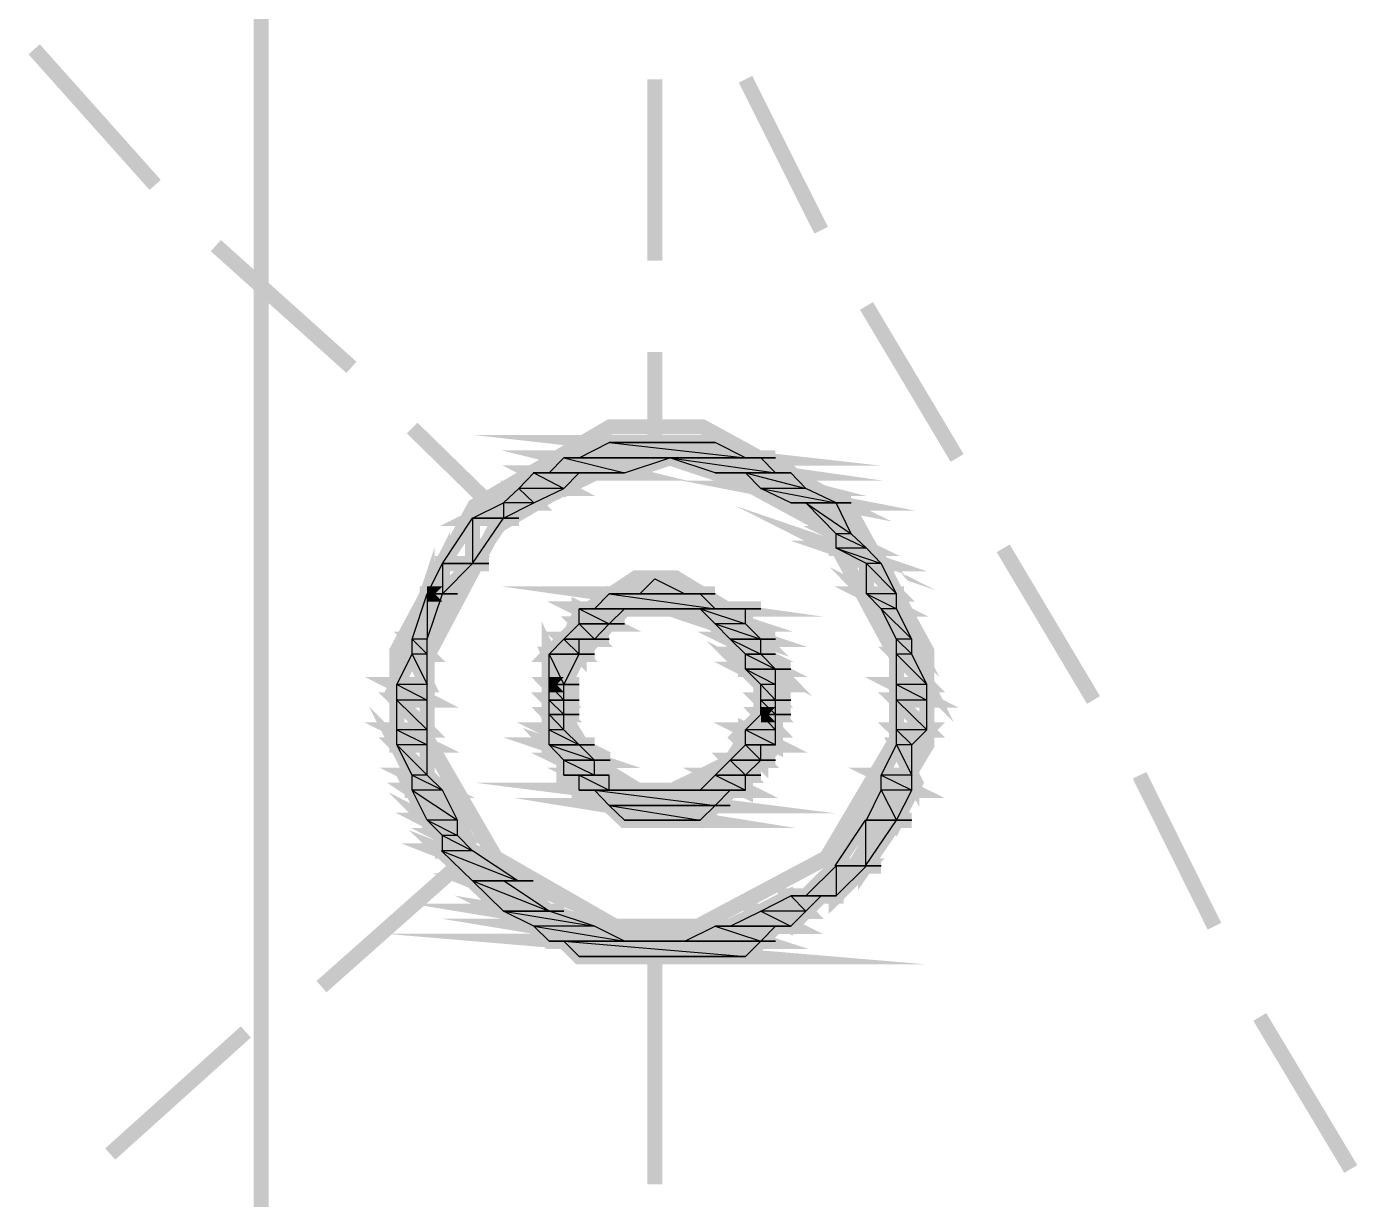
# Model space of a CAD drawing. Extents: x 219 to 1226, y 175 to 465.
# Drawn here: x 951.878 to 955.61, y 300.906 to 304.192 of the extents above; entities that cross this region are included whole.
import ezdxf

# ---------------------------------------------------------------- set-up
doc = ezdxf.new("R2010")
doc.units = 0
doc.header["$MEASUREMENT"] = 0
doc.layers.add('C00-00-00-BLACK', color=7, linetype='Continuous')
doc.layers.add('CFF-00-00', color=1, linetype='Continuous')

msp = doc.modelspace()

# ---------------------------------------------------------------- linework, layer by layer
at = {"layer": 'C00-00-00-BLACK', "const_width": 0.0423}
for points in [[(952.5354, 292.7682), (952.5354, 310.9102)], [(953.6384, 303.5362), (953.6384, 304.0442)], [(953.6384, 303.0262), (953.6384, 303.2802)], [(953.6384, 300.9482), (953.6384, 301.5862)]]:
    msp.add_lwpolyline(points, dxfattribs=at)
for points in [[(954.4004, 302.3052), (954.4004, 302.4422), (954.1774, 302.8482), (953.7724, 303.0702), (953.6384, 303.0702), (953.5124, 303.0702), (953.1334, 302.8482), (952.9154, 302.4422), (952.9154, 302.3052), (952.9154, 302.1802), (953.1334, 301.8042), (953.5124, 301.5862), (953.6384, 301.5862), (953.7724, 301.5862), (954.1774, 301.8042), (954.4004, 302.1802), (954.4004, 302.3052)], [(953.8074, 303.0262), (953.5104, 303.0262), (953.8924, 302.9832), (953.8074, 303.0262)], [(953.5104, 303.0262), (953.8924, 302.9832), (953.4264, 302.9832), (953.5104, 303.0262)], [(953.6804, 302.9832), (953.9764, 302.9412), (953.8074, 302.9412), (953.6804, 302.9832)], [(953.5534, 303.0262), (953.8074, 303.0262), (953.5104, 303.0262), (953.5534, 303.0262)], [(953.6384, 303.0262), (953.7654, 303.0262), (953.5534, 303.0262), (953.6384, 303.0262)], [(953.7654, 303.0262), (953.5534, 303.0262), (953.8074, 303.0262), (953.7654, 303.0262)], [(954.3154, 302.3052), (954.3154, 302.4272), (954.1194, 302.7902), (953.7584, 302.9862), (953.6384, 302.9862), (953.5274, 302.9862), (953.1924, 302.7902), (953.0004, 302.4272), (953.0004, 302.3052), (953.0004, 302.1952), (953.1924, 301.8632), (953.5274, 301.6712), (953.6384, 301.6712), (953.7584, 301.6712), (954.1194, 301.8632), (954.3154, 302.1952), (954.3154, 302.3052)], [(953.6804, 302.9832), (953.3834, 302.9832), (953.5534, 302.9412), (953.6804, 302.9832)], [(953.3834, 302.9832), (953.5534, 302.9412), (953.3424, 302.9412), (953.3834, 302.9832)], [(953.4264, 302.9832), (953.9354, 302.9832), (953.3834, 302.9832), (953.4264, 302.9832)], [(953.9354, 302.9832), (953.3834, 302.9832), (953.9354, 302.9832)], [(953.3834, 302.9832), (953.9354, 302.9832), (953.9764, 302.9832), (953.3834, 302.9832)], [(953.9354, 302.9832), (953.6804, 302.9832), (953.9764, 302.9412), (953.9354, 302.9832)], [(953.8924, 302.9832), (953.4264, 302.9832), (953.9354, 302.9832), (953.8924, 302.9832)], [(954.0614, 302.8572), (954.1884, 302.7712), (954.1464, 302.7712), (954.0614, 302.8572)], [(953.2994, 302.9412), (953.3834, 302.8982), (953.2574, 302.8982), (953.2994, 302.9412)], [(953.4264, 302.9412), (953.2994, 302.9412), (953.3834, 302.8982), (953.4264, 302.9412)], [(953.3814, 302.9412), (953.4244, 302.9412), (953.2974, 302.9412), (953.3814, 302.9412)], [(953.5534, 302.9412), (953.3814, 302.9412), (953.4244, 302.9412), (953.5534, 302.9412)], [(954.0194, 302.9412), (953.8924, 302.9412), (954.0614, 302.8982), (954.0194, 302.9412)], [(953.9354, 302.8982), (954.1464, 302.8572), (954.0194, 302.8572), (953.9354, 302.8982)], [(953.9764, 302.9412), (953.8074, 302.9412), (954.0194, 302.9412), (953.9764, 302.9412)], [(953.8074, 302.9412), (954.0194, 302.9412), (953.8924, 302.9412), (953.8074, 302.9412)], [(953.8924, 302.9412), (954.0614, 302.8982), (953.9354, 302.8982), (953.8924, 302.9412)], [(953.2574, 302.8982), (953.2994, 302.8572), (953.2144, 302.8572), (953.2574, 302.8982)], [(953.3834, 302.8982), (953.2574, 302.8982), (953.2994, 302.8572), (953.3834, 302.8982)], [(954.0614, 302.8982), (953.9354, 302.8982), (954.1464, 302.8572), (954.0614, 302.8982)], [(953.1274, 302.8142), (953.1274, 302.6872), (953.0434, 302.6872), (953.1274, 302.8142)], [(953.2144, 302.8572), (953.2144, 302.8142), (953.1274, 302.8142), (953.2144, 302.8572)], [(953.2994, 302.8572), (953.2144, 302.8572), (953.2144, 302.8142), (953.2994, 302.8572)], [(954.1464, 302.8572), (954.0614, 302.8572), (954.1884, 302.7712), (954.1464, 302.8572)], [(954.1464, 302.8572), (954.0194, 302.8572), (954.0614, 302.8572), (954.1464, 302.8572)], [(954.0194, 302.8572), (954.1464, 302.8572), (954.1884, 302.8572), (954.0194, 302.8572)], [(953.2144, 302.8142), (953.1274, 302.8142), (953.2144, 302.8142)], [(953.1274, 302.8142), (953.2144, 302.8142), (953.2574, 302.8142), (953.1274, 302.8142)], [(953.2144, 302.8142), (953.1274, 302.8142), (953.1274, 302.6872), (953.2144, 302.8142)], [(954.1464, 302.7302), (954.2724, 302.6872), (954.2314, 302.6872), (954.1464, 302.7302)], [(954.1884, 302.7712), (954.1464, 302.7712), (954.2314, 302.7302), (954.1884, 302.7712)], [(954.1464, 302.7712), (954.2314, 302.7302), (954.1464, 302.7302), (954.1464, 302.7712)], [(953.0434, 302.6872), (953.0434, 302.6022), (953.0004, 302.6022), (953.0434, 302.6872)], [(953.0004, 302.6022), (953.0004, 302.4752), (952.9584, 302.4752), (953.0004, 302.6022)], [(954.2314, 302.7302), (954.1464, 302.7302), (954.2724, 302.6872), (954.2314, 302.7302)], [(954.2314, 302.6872), (954.3154, 302.6022), (954.2314, 302.6022), (954.2314, 302.6872)], [(953.1274, 302.6872), (953.0434, 302.6872), (953.1274, 302.6872)], [(953.0434, 302.6872), (953.1274, 302.6872), (953.1734, 302.6872), (953.0434, 302.6872)], [(953.1274, 302.6872), (953.0434, 302.6872), (953.0434, 302.6022), (953.1274, 302.6872)], [(954.2724, 302.6872), (954.2314, 302.6872), (954.3154, 302.6022), (954.2724, 302.6872)], [(953.9764, 302.3052), (953.9764, 302.3652), (953.8704, 302.5412), (953.6964, 302.6472), (953.6384, 302.6472), (953.5854, 302.6472), (953.4264, 302.5412), (953.3424, 302.3652), (953.3424, 302.3052), (953.3424, 302.2532), (953.4264, 302.0942), (953.5854, 302.0092), (953.6384, 302.0092), (953.6964, 302.0092), (953.8704, 302.0942), (953.9764, 302.2532), (953.9764, 302.3052)], [(953.6384, 302.6442), (953.7224, 302.6022), (953.5964, 302.6022), (953.6384, 302.6442)], [(954.2314, 302.6022), (954.3154, 302.5602), (954.2724, 302.5602), (954.2314, 302.6022)], [(954.2724, 302.5602), (954.3584, 302.4752), (954.3154, 302.4752), (954.2724, 302.5602)], [(953.0434, 302.6022), (953.0004, 302.6022), (953.0434, 302.6022)], [(953.0004, 302.6022), (953.0434, 302.6022), (953.0854, 302.6022), (953.0004, 302.6022)], [(953.0434, 302.6022), (953.0004, 302.6022), (953.0004, 302.4752), (953.0434, 302.6022)], [(953.7654, 302.6022), (953.5104, 302.6022), (953.8074, 302.5602), (953.7654, 302.6022)], [(953.9354, 302.3052), (953.9354, 302.3592), (953.8494, 302.5182), (953.6884, 302.6022), (953.6364, 302.6022), (953.5914, 302.6022), (953.4614, 302.5182), (953.3814, 302.3592), (953.3814, 302.3052), (953.3814, 302.2632), (953.4614, 302.1322), (953.5914, 302.0522), (953.6364, 302.0522), (953.6884, 302.0522), (953.8494, 302.1322), (953.9354, 302.2632), (953.9354, 302.3052)], [(953.5104, 302.6022), (953.8074, 302.5602), (953.4694, 302.5602), (953.5104, 302.6022)], [(953.7654, 302.6022), (953.5534, 302.6022), (953.5104, 302.6022), (953.7654, 302.6022)], [(953.5964, 302.6022), (953.7654, 302.6022), (953.5534, 302.6022), (953.5964, 302.6022)], [(953.5534, 302.6022), (953.7654, 302.6022), (953.8074, 302.6022), (953.5534, 302.6022)], [(953.5964, 302.6022), (953.7224, 302.6022), (953.7654, 302.6022), (953.5964, 302.6022)], [(953.7224, 302.6022), (953.7654, 302.6022), (953.5964, 302.6022), (953.7224, 302.6022)], [(953.7224, 302.6022), (953.5964, 302.6022), (953.7654, 302.6022), (953.7224, 302.6022)], [(954.3154, 302.6022), (954.2314, 302.6022), (954.3154, 302.5602), (954.3154, 302.6022)], [(953.5534, 302.5602), (953.4264, 302.5602), (953.5104, 302.5182), (953.5534, 302.5602)], [(953.4264, 302.5602), (953.5104, 302.5182), (953.4264, 302.5182), (953.4264, 302.5602)], [(953.4694, 302.5602), (953.5534, 302.5602), (953.4264, 302.5602), (953.4694, 302.5602)], [(953.8494, 302.5602), (953.4694, 302.5602), (953.8494, 302.5602)], [(953.4694, 302.5602), (953.8494, 302.5602), (953.8924, 302.5602), (953.4694, 302.5602)], [(953.8494, 302.5602), (953.8924, 302.5602), (953.4694, 302.5602), (953.8494, 302.5602)], [(953.8494, 302.5602), (953.4694, 302.5602), (953.8074, 302.5602), (953.8494, 302.5602)], [(953.5964, 302.5602), (953.6384, 302.5602), (953.4694, 302.5602), (953.5964, 302.5602)], [(953.5964, 302.5602), (953.4694, 302.5602), (953.6804, 302.5602), (953.5964, 302.5602)], [(953.5964, 302.5602), (953.4694, 302.5602), (953.5534, 302.5602), (953.5964, 302.5602)], [(953.8924, 302.5602), (953.7654, 302.5602), (953.8924, 302.5182), (953.8924, 302.5602)], [(953.8494, 302.5602), (953.6804, 302.5602), (953.8494, 302.5602)], [(953.6804, 302.5602), (953.8494, 302.5602), (953.7224, 302.5602), (953.6804, 302.5602)], [(953.7654, 302.5602), (953.8924, 302.5182), (953.8074, 302.5182), (953.7654, 302.5602)], [(953.8494, 302.5602), (953.7224, 302.5602), (953.8494, 302.5602)], [(953.7224, 302.5602), (953.8494, 302.5602), (953.7654, 302.5602), (953.7224, 302.5602)], [(953.8924, 302.5602), (953.9354, 302.5602), (953.7654, 302.5602), (953.8924, 302.5602)], [(953.8924, 302.5602), (953.7654, 302.5602), (953.8494, 302.5602), (953.8924, 302.5602)], [(954.3154, 302.5602), (954.2724, 302.5602), (954.3584, 302.4752), (954.3154, 302.5602)], [(953.4264, 302.5182), (953.4694, 302.4752), (953.3834, 302.4752), (953.4264, 302.5182)], [(953.5104, 302.5182), (953.4264, 302.5182), (953.4694, 302.4752), (953.5104, 302.5182)], [(953.5104, 302.5182), (953.4264, 302.5182), (953.5104, 302.5182)], [(953.4264, 302.5182), (953.5104, 302.5182), (953.5534, 302.5182), (953.4264, 302.5182)], [(953.8924, 302.5182), (953.8074, 302.5182), (953.9354, 302.4752), (953.8924, 302.5182)], [(953.8074, 302.5182), (953.9354, 302.4752), (953.8494, 302.4752), (953.8074, 302.5182)], [(953.8494, 302.4752), (953.9354, 302.4332), (953.8924, 302.4332), (953.8494, 302.4752)], [(952.9584, 302.4752), (953.0004, 302.4332), (952.9584, 302.4332), (952.9584, 302.4752)], [(953.3834, 302.4752), (953.4264, 302.4332), (953.3424, 302.4332), (953.3834, 302.4752)], [(953.3424, 302.4332), (953.3834, 302.3482), (953.3424, 302.3482), (953.3424, 302.4332)], [(954.3154, 302.4752), (954.3584, 302.4332), (954.3154, 302.4332), (954.3154, 302.4752)], [(952.9584, 302.4332), (953.0004, 302.3482), (952.9154, 302.3482), (952.9584, 302.4332)], [(953.0004, 302.4752), (952.9584, 302.4752), (953.0004, 302.4332), (953.0004, 302.4752)], [(953.4264, 302.4752), (953.3834, 302.4752), (953.4264, 302.4332), (953.4264, 302.4752)], [(953.3834, 302.4752), (953.4694, 302.4752), (953.5104, 302.4752), (953.3834, 302.4752)], [(953.4694, 302.4752), (953.5104, 302.4752), (953.3834, 302.4752), (953.4694, 302.4752)], [(953.4264, 302.4752), (953.4694, 302.4752), (953.3834, 302.4752), (953.4264, 302.4752)], [(953.4264, 302.4752), (953.3834, 302.4752), (953.4694, 302.4752), (953.4264, 302.4752)], [(953.9354, 302.4752), (953.8494, 302.4752), (953.9354, 302.4332), (953.9354, 302.4752)], [(953.8924, 302.3912), (953.9764, 302.3482), (953.9354, 302.3482), (953.8924, 302.3912)], [(953.9354, 302.4332), (953.8924, 302.4332), (953.9764, 302.3912), (953.9354, 302.4332)], [(953.8494, 302.4752), (953.9354, 302.4752), (953.9764, 302.4752), (953.8494, 302.4752)], [(953.9354, 302.4752), (953.9764, 302.4752), (953.8494, 302.4752), (953.9354, 302.4752)], [(953.8924, 302.4332), (953.9764, 302.3912), (953.8924, 302.3912), (953.8924, 302.4332)], [(954.3584, 302.4752), (954.3154, 302.4752), (954.3584, 302.4332), (954.3584, 302.4752)], [(954.3154, 302.4332), (954.4004, 302.3482), (954.3154, 302.3482), (954.3154, 302.4332)], [(953.0004, 302.4332), (952.9584, 302.4332), (953.0004, 302.3482), (953.0004, 302.4332)], [(953.4264, 302.4332), (953.3424, 302.4332), (953.3834, 302.3482), (953.4264, 302.4332)], [(953.4264, 302.4332), (953.3424, 302.4332), (953.4264, 302.4332)], [(953.3424, 302.4332), (953.4264, 302.4332), (953.4694, 302.4332), (953.3424, 302.4332)], [(953.8924, 302.4332), (953.9354, 302.4332), (953.9764, 302.4332), (953.8924, 302.4332)], [(953.9354, 302.4332), (953.9764, 302.4332), (953.8924, 302.4332), (953.9354, 302.4332)], [(954.3584, 302.4332), (954.3154, 302.4332), (954.4004, 302.3482), (954.3584, 302.4332)], [(953.3424, 302.3482), (953.3834, 302.3052), (953.3424, 302.3052), (953.3424, 302.3482)], [(953.9764, 302.3912), (953.8924, 302.3912), (953.9764, 302.3482), (953.9764, 302.3912)], [(953.9764, 302.3912), (953.8924, 302.3912), (953.9764, 302.3912)], [(953.8924, 302.3912), (953.9764, 302.3912), (954.0194, 302.3912), (953.8924, 302.3912)], [(953.9354, 302.3482), (953.9764, 302.3052), (953.9354, 302.3052), (953.9354, 302.3482)], [(953.0004, 302.3482), (952.9154, 302.3482), (953.0004, 302.3052), (953.0004, 302.3482)], [(952.9154, 302.3482), (953.0004, 302.3052), (952.9154, 302.3052), (952.9154, 302.3482)], [(952.9154, 302.3052), (953.0004, 302.2212), (952.9154, 302.2212), (952.9154, 302.3052)], [(953.3834, 302.3482), (953.3424, 302.3482), (953.3834, 302.3052), (953.3834, 302.3482)], [(953.3834, 302.3482), (953.3424, 302.3482), (953.3834, 302.3482)], [(953.3424, 302.3482), (953.3834, 302.3482), (953.4264, 302.3482), (953.3424, 302.3482)], [(953.3424, 302.3052), (953.3834, 302.2642), (953.3424, 302.2642), (953.3424, 302.3052)], [(953.9764, 302.3482), (953.9354, 302.3482), (953.9764, 302.3052), (953.9764, 302.3482)], [(953.9354, 302.3052), (953.9764, 302.2642), (953.9354, 302.2642), (953.9354, 302.3052)], [(954.4004, 302.3482), (954.3154, 302.3482), (954.4004, 302.3052), (954.4004, 302.3482)], [(954.3154, 302.3482), (954.4004, 302.3052), (954.3154, 302.3052), (954.3154, 302.3482)], [(954.3154, 302.3052), (954.4004, 302.2212), (954.3154, 302.2212), (954.3154, 302.3052)], [(953.0004, 302.3052), (952.9154, 302.3052), (953.0004, 302.2212), (953.0004, 302.3052)], [(953.3834, 302.3052), (953.3424, 302.3052), (953.3834, 302.2642), (953.3834, 302.3052)], [(953.3424, 302.3052), (953.3834, 302.3052), (953.4264, 302.3052), (953.3424, 302.3052)], [(953.3834, 302.3052), (953.4264, 302.3052), (953.3424, 302.3052), (953.3834, 302.3052)], [(953.3424, 302.2642), (953.3834, 302.2212), (953.3424, 302.2212), (953.3424, 302.2642)], [(953.9764, 302.3052), (953.9354, 302.3052), (953.9764, 302.2642), (953.9764, 302.3052)], [(953.9354, 302.3052), (953.9764, 302.3052), (954.0194, 302.3052), (953.9354, 302.3052)], [(953.9764, 302.3052), (954.0194, 302.3052), (953.9354, 302.3052), (953.9764, 302.3052)], [(954.4004, 302.3052), (954.3154, 302.3052), (954.4004, 302.2212), (954.4004, 302.3052)], [(952.9154, 302.1792), (953.0004, 302.0942), (952.9584, 302.0942), (952.9154, 302.1792)], [(953.3834, 302.2642), (953.3424, 302.2642), (953.3834, 302.2212), (953.3834, 302.2642)], [(953.3424, 302.2642), (953.3834, 302.2642), (953.4264, 302.2642), (953.3424, 302.2642)], [(953.3834, 302.2642), (953.4264, 302.2642), (953.3424, 302.2642), (953.3834, 302.2642)], [(953.9354, 302.2642), (953.9764, 302.2212), (953.8924, 302.2212), (953.9354, 302.2642)], [(953.9764, 302.2642), (953.9354, 302.2642), (953.9764, 302.2212), (953.9764, 302.2642)], [(953.9764, 302.2642), (953.9354, 302.2642), (953.9764, 302.2642)], [(953.9354, 302.2642), (953.9764, 302.2642), (954.0194, 302.2642), (953.9354, 302.2642)], [(953.0004, 302.2212), (952.9154, 302.2212), (953.0004, 302.1792), (953.0004, 302.2212)], [(952.9154, 302.2212), (953.0004, 302.1792), (952.9154, 302.1792), (952.9154, 302.2212)], [(953.3834, 302.2212), (953.3424, 302.2212), (953.4264, 302.1792), (953.3834, 302.2212)], [(953.3424, 302.2212), (953.4264, 302.1792), (953.3424, 302.1792), (953.3424, 302.2212)], [(953.9764, 302.2212), (953.8924, 302.2212), (953.9764, 302.1792), (953.9764, 302.2212)], [(953.8924, 302.2212), (953.9764, 302.1792), (953.8924, 302.1792), (953.8924, 302.2212)], [(954.4004, 302.2212), (954.3154, 302.2212), (954.3584, 302.1792), (954.4004, 302.2212)], [(954.3154, 302.2212), (954.3584, 302.1792), (954.3154, 302.1792), (954.3154, 302.2212)], [(953.3424, 302.1792), (953.4694, 302.1362), (953.3834, 302.1362), (953.3424, 302.1792)], [(953.8924, 302.1792), (953.9354, 302.1362), (953.8494, 302.1362), (953.8924, 302.1792)], [(954.3154, 302.1792), (954.3584, 302.0942), (954.2724, 302.0942), (954.3154, 302.1792)], [(953.0004, 302.1792), (952.9154, 302.1792), (953.0004, 302.0942), (953.0004, 302.1792)], [(953.4264, 302.1792), (953.3424, 302.1792), (953.4694, 302.1362), (953.4264, 302.1792)], [(953.3424, 302.1792), (953.4264, 302.1792), (953.4694, 302.1792), (953.3424, 302.1792)], [(953.4264, 302.1792), (953.4694, 302.1792), (953.3424, 302.1792), (953.4264, 302.1792)], [(953.3834, 302.1362), (953.4694, 302.0942), (953.3834, 302.0942), (953.3834, 302.1362)], [(953.8494, 302.1362), (953.8924, 302.0942), (953.8074, 302.0942), (953.8494, 302.1362)], [(953.9354, 302.1792), (953.8924, 302.1792), (953.9354, 302.1362), (953.9354, 302.1792)], [(953.9354, 302.1792), (953.9764, 302.1792), (953.8924, 302.1792), (953.9354, 302.1792)], [(953.9354, 302.1792), (953.8924, 302.1792), (953.9764, 302.1792), (953.9354, 302.1792)], [(954.3584, 302.1792), (954.3154, 302.1792), (954.3584, 302.0942), (954.3584, 302.1792)], [(953.0004, 302.0942), (952.9584, 302.0942), (953.0434, 302.0522), (953.0004, 302.0942)], [(952.9584, 302.0942), (953.0434, 302.0522), (952.9584, 302.0522), (952.9584, 302.0942)], [(953.4694, 302.1362), (953.3834, 302.1362), (953.4694, 302.0942), (953.4694, 302.1362)], [(953.4694, 302.1362), (953.3834, 302.1362), (953.4694, 302.1362)], [(953.3834, 302.1362), (953.4694, 302.1362), (953.5134, 302.1362), (953.3834, 302.1362)], [(953.4264, 302.0942), (953.5104, 302.0522), (953.4264, 302.0522), (953.4264, 302.0942)], [(953.9354, 302.1362), (953.8494, 302.1362), (953.8924, 302.0942), (953.9354, 302.1362)], [(953.8494, 302.1362), (953.9354, 302.1362), (953.9764, 302.1362), (953.8494, 302.1362)], [(953.9354, 302.1362), (953.9764, 302.1362), (953.8494, 302.1362), (953.9354, 302.1362)], [(954.2724, 302.0942), (954.3584, 302.0522), (954.2724, 302.0522), (954.2724, 302.0942)], [(952.9584, 302.0522), (953.0854, 301.9682), (953.0004, 301.9682), (952.9584, 302.0522)], [(953.5104, 302.0942), (953.4264, 302.0942), (953.5104, 302.0522), (953.5104, 302.0942)], [(953.4694, 302.0942), (953.3834, 302.0942), (953.5104, 302.0942), (953.4694, 302.0942)], [(953.3834, 302.0942), (953.5104, 302.0942), (953.4264, 302.0942), (953.3834, 302.0942)], [(953.8074, 302.0942), (953.8924, 302.0522), (953.7654, 302.0522), (953.8074, 302.0942)], [(953.8924, 302.0942), (953.8074, 302.0942), (953.8924, 302.0522), (953.8924, 302.0942)], [(953.8924, 302.0942), (953.8074, 302.0942), (953.8924, 302.0942)], [(953.8074, 302.0942), (953.8924, 302.0942), (953.9354, 302.0942), (953.8074, 302.0942)], [(954.3584, 302.0942), (954.2724, 302.0942), (954.3584, 302.0522), (954.3584, 302.0942)], [(954.2724, 302.0522), (954.3154, 301.9682), (954.2314, 301.9682), (954.2724, 302.0522)], [(953.0434, 302.0522), (952.9584, 302.0522), (953.0854, 301.9682), (953.0434, 302.0522)], [(953.8494, 302.0522), (953.4694, 302.0522), (953.8074, 302.0092), (953.8494, 302.0522)], [(953.5104, 302.0522), (953.4264, 302.0522), (953.5534, 302.0522), (953.5104, 302.0522)], [(953.4264, 302.0522), (953.5534, 302.0522), (953.4694, 302.0522), (953.4264, 302.0522)], [(953.4694, 302.0522), (953.8074, 302.0092), (953.5104, 302.0092), (953.4694, 302.0522)], [(953.5964, 302.0522), (953.6384, 302.0522), (953.4694, 302.0522), (953.5964, 302.0522)], [(953.5964, 302.0522), (953.4694, 302.0522), (953.5534, 302.0522), (953.5964, 302.0522)], [(953.6384, 302.0522), (953.6804, 302.0522), (953.4694, 302.0522), (953.6384, 302.0522)], [(953.6384, 302.0522), (953.4694, 302.0522), (953.5964, 302.0522), (953.6384, 302.0522)], [(953.6804, 302.0522), (953.7224, 302.0522), (953.4694, 302.0522), (953.6804, 302.0522)], [(953.6804, 302.0522), (953.4694, 302.0522), (953.6384, 302.0522), (953.6804, 302.0522)], [(953.7224, 302.0522), (953.8494, 302.0522), (953.6804, 302.0522), (953.7224, 302.0522)], [(953.6804, 302.0522), (953.8494, 302.0522), (953.8924, 302.0522), (953.6804, 302.0522)], [(953.8494, 302.0522), (953.8924, 302.0522), (953.6804, 302.0522), (953.8494, 302.0522)], [(953.7654, 302.0522), (953.8494, 302.0522), (953.7224, 302.0522), (953.7654, 302.0522)], [(953.7224, 302.0522), (953.8494, 302.0522), (953.8924, 302.0522), (953.7224, 302.0522)], [(953.8494, 302.0522), (953.8924, 302.0522), (953.7224, 302.0522), (953.8494, 302.0522)], [(953.8494, 302.0522), (953.7224, 302.0522), (953.8494, 302.0522)], [(953.8924, 302.0522), (953.7654, 302.0522), (953.8494, 302.0522), (953.8924, 302.0522)], [(954.3584, 302.0522), (954.2724, 302.0522), (954.3154, 301.9682), (954.3584, 302.0522)], [(953.0004, 301.9682), (953.0854, 301.9252), (953.0434, 301.9252), (953.0004, 301.9682)], [(953.8074, 302.0092), (953.5104, 302.0092), (953.7654, 301.9682), (953.8074, 302.0092)], [(953.5104, 302.0092), (953.7654, 301.9682), (953.5534, 301.9682), (953.5104, 302.0092)], [(953.8074, 302.0092), (953.5104, 302.0092), (953.8074, 302.0092)], [(953.5104, 302.0092), (953.8074, 302.0092), (953.8494, 302.0092), (953.5104, 302.0092)], [(954.2284, 301.9682), (954.2284, 301.8402), (954.1434, 301.8402), (954.2284, 301.9682)], [(953.0854, 301.9682), (953.0004, 301.9682), (953.0854, 301.9252), (953.0854, 301.9682)], [(953.7224, 301.9682), (953.7654, 301.9682), (953.5534, 301.9682), (953.7224, 301.9682)], [(953.7224, 301.9682), (953.5534, 301.9682), (953.7654, 301.9682), (953.7224, 301.9682)], [(953.6804, 301.9682), (953.6384, 301.9682), (953.5534, 301.9682), (953.6804, 301.9682)], [(953.5534, 301.9682), (953.7224, 301.9682), (953.6804, 301.9682), (953.5534, 301.9682)], [(953.6804, 301.9682), (953.7224, 301.9682), (953.6384, 301.9682), (953.6804, 301.9682)], [(954.3154, 301.9682), (954.2284, 301.9682), (954.2284, 301.8402), (954.3154, 301.9682)], [(954.3154, 301.9682), (954.2314, 301.9682), (954.3154, 301.9682)], [(954.2314, 301.9682), (954.3154, 301.9682), (954.3584, 301.9682), (954.2314, 301.9682)], [(953.0404, 301.8822), (953.2544, 301.7982), (953.1274, 301.7982), (953.0404, 301.8822)], [(953.0854, 301.9252), (953.0434, 301.9252), (953.1274, 301.8822), (953.0854, 301.9252)], [(953.0434, 301.9252), (953.1274, 301.8822), (953.0434, 301.8822), (953.0434, 301.9252)], [(953.1274, 301.8822), (953.0404, 301.8822), (953.2544, 301.7982), (953.1274, 301.8822)], [(954.1464, 301.8402), (954.1464, 301.7562), (954.0614, 301.7562), (954.1464, 301.8402)], [(953.1274, 301.7982), (953.3424, 301.7132), (953.2144, 301.7132), (953.1274, 301.7982)], [(954.2284, 301.8402), (954.1434, 301.8402), (954.2284, 301.8402)], [(954.1434, 301.8402), (954.2284, 301.8402), (954.2724, 301.8402), (954.1434, 301.8402)], [(954.2314, 301.8402), (954.1464, 301.8402), (954.1464, 301.7562), (954.2314, 301.8402)], [(953.2144, 301.7982), (953.1274, 301.7982), (953.3424, 301.7132), (953.2144, 301.7982)], [(953.2544, 301.7982), (953.1274, 301.7982), (953.2544, 301.7982)], [(953.1274, 301.7982), (953.2544, 301.7982), (953.2974, 301.7982), (953.1274, 301.7982)], [(953.2144, 301.7132), (953.4694, 301.6712), (953.2994, 301.6712), (953.2144, 301.7132)], [(954.0194, 301.7562), (954.0614, 301.7132), (953.9354, 301.7132), (954.0194, 301.7562)], [(954.1044, 301.7562), (954.0194, 301.7562), (954.0614, 301.7132), (954.1044, 301.7562)], [(954.0614, 301.7562), (954.1044, 301.7562), (954.0194, 301.7562), (954.0614, 301.7562)], [(954.1464, 301.7562), (954.0614, 301.7562), (954.1044, 301.7562), (954.1464, 301.7562)], [(953.3424, 301.7132), (953.2144, 301.7132), (953.4694, 301.6712), (953.3424, 301.7132)], [(953.3424, 301.7132), (953.2144, 301.7132), (953.3424, 301.7132)], [(953.2144, 301.7132), (953.3424, 301.7132), (953.3834, 301.7132), (953.2144, 301.7132)], [(953.9354, 301.7132), (954.0194, 301.6712), (953.8494, 301.6712), (953.9354, 301.7132)], [(954.0614, 301.7132), (953.9354, 301.7132), (954.0194, 301.6712), (954.0614, 301.7132)], [(953.4694, 301.6712), (953.2994, 301.6712), (953.5534, 301.6292), (953.4694, 301.6712)], [(953.2994, 301.6712), (953.5534, 301.6292), (953.3424, 301.6292), (953.2994, 301.6712)], [(953.8074, 301.6712), (953.9354, 301.6292), (953.7224, 301.6292), (953.8074, 301.6712)], [(953.9764, 301.6712), (953.8074, 301.6712), (953.9354, 301.6292), (953.9764, 301.6712)], [(953.8494, 301.6712), (953.9764, 301.6712), (953.8074, 301.6712), (953.8494, 301.6712)], [(954.0194, 301.6712), (953.8494, 301.6712), (953.9764, 301.6712), (954.0194, 301.6712)], [(953.9354, 301.6292), (953.3834, 301.6292), (953.8924, 301.5862), (953.9354, 301.6292)], [(953.5964, 301.6292), (953.6384, 301.6292), (953.3424, 301.6292), (953.5964, 301.6292)], [(953.5964, 301.6292), (953.3424, 301.6292), (953.5534, 301.6292), (953.5964, 301.6292)], [(953.5964, 301.6292), (953.3424, 301.6292), (953.7224, 301.6292), (953.5964, 301.6292)], [(953.3424, 301.6292), (953.7224, 301.6292), (953.3834, 301.6292), (953.3424, 301.6292)], [(953.3834, 301.6292), (953.8924, 301.5862), (953.4264, 301.5862), (953.3834, 301.6292)], [(953.7224, 301.6292), (953.9354, 301.6292), (953.9764, 301.6292), (953.7224, 301.6292)], [(953.9354, 301.6292), (953.9764, 301.6292), (953.7224, 301.6292), (953.9354, 301.6292)], [(953.8924, 301.5862), (953.4264, 301.5862), (953.8494, 301.5862), (953.8924, 301.5862)], [(953.4264, 301.5862), (953.8494, 301.5862), (953.4694, 301.5862), (953.4264, 301.5862)], [(953.7224, 301.5862), (953.5964, 301.5862), (953.4694, 301.5862), (953.7224, 301.5862)], [(953.4694, 301.5862), (953.8494, 301.5862), (953.7224, 301.5862), (953.4694, 301.5862)], [(953.7224, 301.5862), (953.7654, 301.5862), (953.5964, 301.5862), (953.7224, 301.5862)]]:
    msp.add_lwpolyline(points, close=True, dxfattribs=at)
at = {"layer": 'C00-00-00-BLACK'}
for points in [[(953.5104, 303.0262), (953.8924, 302.9832), (953.4264, 302.9832), (953.5104, 303.0262)], [(953.5534, 303.0262), (953.8074, 303.0262), (953.5104, 303.0262), (953.5534, 303.0262)], [(953.8074, 303.0262), (953.5104, 303.0262), (953.8924, 302.9832), (953.8074, 303.0262)], [(953.6384, 303.0262), (953.7654, 303.0262), (953.5534, 303.0262), (953.6384, 303.0262)], [(953.7654, 303.0262), (953.5534, 303.0262), (953.8074, 303.0262), (953.7654, 303.0262)], [(953.3834, 302.9832), (953.5534, 302.9412), (953.3424, 302.9412), (953.3834, 302.9832)], [(953.4264, 302.9832), (953.9354, 302.9832), (953.3834, 302.9832), (953.4264, 302.9832)], [(953.9354, 302.9832), (953.3834, 302.9832), (953.9354, 302.9832)], [(953.3834, 302.9832), (953.9354, 302.9832), (953.9764, 302.9832), (953.3834, 302.9832)], [(953.6804, 302.9832), (953.3834, 302.9832), (953.5534, 302.9412), (953.6804, 302.9832)], [(953.8924, 302.9832), (953.4264, 302.9832), (953.9354, 302.9832), (953.8924, 302.9832)], [(953.9354, 302.9832), (953.6804, 302.9832), (953.9764, 302.9412), (953.9354, 302.9832)], [(953.6804, 302.9832), (953.9764, 302.9412), (953.8074, 302.9412), (953.6804, 302.9832)], [(953.2994, 302.9412), (953.3834, 302.8982), (953.2574, 302.8982), (953.2994, 302.9412)], [(953.3814, 302.9412), (953.4244, 302.9412), (953.2974, 302.9412), (953.3814, 302.9412)], [(953.4264, 302.9412), (953.2994, 302.9412), (953.3834, 302.8982), (953.4264, 302.9412)], [(953.5534, 302.9412), (953.3814, 302.9412), (953.4244, 302.9412), (953.5534, 302.9412)], [(953.9764, 302.9412), (953.8074, 302.9412), (954.0194, 302.9412), (953.9764, 302.9412)], [(953.8074, 302.9412), (954.0194, 302.9412), (953.8924, 302.9412), (953.8074, 302.9412)], [(954.0194, 302.9412), (953.8924, 302.9412), (954.0614, 302.8982), (954.0194, 302.9412)], [(953.8924, 302.9412), (954.0614, 302.8982), (953.9354, 302.8982), (953.8924, 302.9412)], [(953.2574, 302.8982), (953.2994, 302.8572), (953.2144, 302.8572), (953.2574, 302.8982)], [(953.3834, 302.8982), (953.2574, 302.8982), (953.2994, 302.8572), (953.3834, 302.8982)], [(954.0614, 302.8982), (953.9354, 302.8982), (954.1464, 302.8572), (954.0614, 302.8982)], [(953.9354, 302.8982), (954.1464, 302.8572), (954.0194, 302.8572), (953.9354, 302.8982)], [(953.2144, 302.8572), (953.2144, 302.8142), (953.1274, 302.8142), (953.2144, 302.8572)], [(953.2994, 302.8572), (953.2144, 302.8572), (953.2144, 302.8142), (953.2994, 302.8572)], [(954.1464, 302.8572), (954.0194, 302.8572), (954.0614, 302.8572), (954.1464, 302.8572)], [(954.0194, 302.8572), (954.1464, 302.8572), (954.1884, 302.8572), (954.0194, 302.8572)], [(954.1464, 302.8572), (954.0614, 302.8572), (954.1884, 302.7712), (954.1464, 302.8572)], [(954.0614, 302.8572), (954.1884, 302.7712), (954.1464, 302.7712), (954.0614, 302.8572)], [(953.1274, 302.8142), (953.1274, 302.6872), (953.0434, 302.6872), (953.1274, 302.8142)], [(953.2144, 302.8142), (953.1274, 302.8142), (953.2144, 302.8142)], [(953.1274, 302.8142), (953.2144, 302.8142), (953.2574, 302.8142), (953.1274, 302.8142)], [(953.2144, 302.8142), (953.1274, 302.8142), (953.1274, 302.6872), (953.2144, 302.8142)], [(954.1884, 302.7712), (954.1464, 302.7712), (954.2314, 302.7302), (954.1884, 302.7712)], [(954.1464, 302.7712), (954.2314, 302.7302), (954.1464, 302.7302), (954.1464, 302.7712)], [(954.2314, 302.7302), (954.1464, 302.7302), (954.2724, 302.6872), (954.2314, 302.7302)], [(954.1464, 302.7302), (954.2724, 302.6872), (954.2314, 302.6872), (954.1464, 302.7302)], [(953.0434, 302.6872), (953.0434, 302.6022), (953.0004, 302.6022), (953.0434, 302.6872)], [(953.1274, 302.6872), (953.0434, 302.6872), (953.1274, 302.6872)], [(953.0434, 302.6872), (953.1274, 302.6872), (953.1734, 302.6872), (953.0434, 302.6872)], [(953.1274, 302.6872), (953.0434, 302.6872), (953.0434, 302.6022), (953.1274, 302.6872)], [(954.2724, 302.6872), (954.2314, 302.6872), (954.3154, 302.6022), (954.2724, 302.6872)], [(954.2314, 302.6872), (954.3154, 302.6022), (954.2314, 302.6022), (954.2314, 302.6872)], [(953.6384, 302.6442), (953.7224, 302.6022), (953.5964, 302.6022), (953.6384, 302.6442)], [(953.0004, 302.6022), (953.0004, 302.4752), (952.9584, 302.4752), (953.0004, 302.6022)], [(953.0434, 302.6022), (953.0004, 302.6022), (953.0434, 302.6022)], [(953.0004, 302.6022), (953.0434, 302.6022), (953.0854, 302.6022), (953.0004, 302.6022)], [(953.0434, 302.6022), (953.0004, 302.6022), (953.0004, 302.4752), (953.0434, 302.6022)], [(953.5104, 302.6022), (953.8074, 302.5602), (953.4694, 302.5602), (953.5104, 302.6022)], [(953.7654, 302.6022), (953.5534, 302.6022), (953.5104, 302.6022), (953.7654, 302.6022)], [(953.7654, 302.6022), (953.5104, 302.6022), (953.8074, 302.5602), (953.7654, 302.6022)], [(953.5964, 302.6022), (953.7654, 302.6022), (953.5534, 302.6022), (953.5964, 302.6022)], [(953.5534, 302.6022), (953.7654, 302.6022), (953.8074, 302.6022), (953.5534, 302.6022)], [(953.5964, 302.6022), (953.7224, 302.6022), (953.7654, 302.6022), (953.5964, 302.6022)], [(953.7224, 302.6022), (953.7654, 302.6022), (953.5964, 302.6022), (953.7224, 302.6022)], [(953.7224, 302.6022), (953.5964, 302.6022), (953.7654, 302.6022), (953.7224, 302.6022)], [(954.3154, 302.6022), (954.2314, 302.6022), (954.3154, 302.5602), (954.3154, 302.6022)], [(954.2314, 302.6022), (954.3154, 302.5602), (954.2724, 302.5602), (954.2314, 302.6022)], [(953.4694, 302.5602), (953.5534, 302.5602), (953.4264, 302.5602), (953.4694, 302.5602)], [(953.5534, 302.5602), (953.4264, 302.5602), (953.5104, 302.5182), (953.5534, 302.5602)], [(953.4264, 302.5602), (953.5104, 302.5182), (953.4264, 302.5182), (953.4264, 302.5602)], [(953.8494, 302.5602), (953.4694, 302.5602), (953.8494, 302.5602)], [(953.4694, 302.5602), (953.8494, 302.5602), (953.8924, 302.5602), (953.4694, 302.5602)], [(953.8494, 302.5602), (953.8924, 302.5602), (953.4694, 302.5602), (953.8494, 302.5602)], [(953.8494, 302.5602), (953.4694, 302.5602), (953.8074, 302.5602), (953.8494, 302.5602)], [(953.5964, 302.5602), (953.6384, 302.5602), (953.4694, 302.5602), (953.5964, 302.5602)], [(953.5964, 302.5602), (953.4694, 302.5602), (953.6804, 302.5602), (953.5964, 302.5602)], [(953.5964, 302.5602), (953.4694, 302.5602), (953.5534, 302.5602), (953.5964, 302.5602)], [(953.8494, 302.5602), (953.6804, 302.5602), (953.8494, 302.5602)], [(953.6804, 302.5602), (953.8494, 302.5602), (953.7224, 302.5602), (953.6804, 302.5602)], [(953.8494, 302.5602), (953.7224, 302.5602), (953.8494, 302.5602)], [(953.7224, 302.5602), (953.8494, 302.5602), (953.7654, 302.5602), (953.7224, 302.5602)], [(953.8924, 302.5602), (953.9354, 302.5602), (953.7654, 302.5602), (953.8924, 302.5602)], [(953.8924, 302.5602), (953.7654, 302.5602), (953.8494, 302.5602), (953.8924, 302.5602)], [(953.8924, 302.5602), (953.7654, 302.5602), (953.8924, 302.5182), (953.8924, 302.5602)], [(953.7654, 302.5602), (953.8924, 302.5182), (953.8074, 302.5182), (953.7654, 302.5602)], [(954.3154, 302.5602), (954.2724, 302.5602), (954.3584, 302.4752), (954.3154, 302.5602)], [(954.2724, 302.5602), (954.3584, 302.4752), (954.3154, 302.4752), (954.2724, 302.5602)], [(953.4264, 302.5182), (953.4694, 302.4752), (953.3834, 302.4752), (953.4264, 302.5182)], [(953.5104, 302.5182), (953.4264, 302.5182), (953.5104, 302.5182)], [(953.4264, 302.5182), (953.5104, 302.5182), (953.5534, 302.5182), (953.4264, 302.5182)], [(953.5104, 302.5182), (953.4264, 302.5182), (953.4694, 302.4752), (953.5104, 302.5182)], [(953.8924, 302.5182), (953.8074, 302.5182), (953.9354, 302.4752), (953.8924, 302.5182)], [(953.8074, 302.5182), (953.9354, 302.4752), (953.8494, 302.4752), (953.8074, 302.5182)], [(953.0004, 302.4752), (952.9584, 302.4752), (953.0004, 302.4332), (953.0004, 302.4752)], [(952.9584, 302.4752), (953.0004, 302.4332), (952.9584, 302.4332), (952.9584, 302.4752)], [(953.3834, 302.4752), (953.4264, 302.4332), (953.3424, 302.4332), (953.3834, 302.4752)], [(953.3834, 302.4752), (953.4694, 302.4752), (953.5104, 302.4752), (953.3834, 302.4752)], [(953.4694, 302.4752), (953.5104, 302.4752), (953.3834, 302.4752), (953.4694, 302.4752)], [(953.4264, 302.4752), (953.4694, 302.4752), (953.3834, 302.4752), (953.4264, 302.4752)], [(953.4264, 302.4752), (953.3834, 302.4752), (953.4694, 302.4752), (953.4264, 302.4752)], [(953.4264, 302.4752), (953.3834, 302.4752), (953.4264, 302.4332), (953.4264, 302.4752)], [(953.8494, 302.4752), (953.9354, 302.4752), (953.9764, 302.4752), (953.8494, 302.4752)], [(953.9354, 302.4752), (953.9764, 302.4752), (953.8494, 302.4752), (953.9354, 302.4752)], [(953.9354, 302.4752), (953.8494, 302.4752), (953.9354, 302.4332), (953.9354, 302.4752)], [(953.8494, 302.4752), (953.9354, 302.4332), (953.8924, 302.4332), (953.8494, 302.4752)], [(954.3584, 302.4752), (954.3154, 302.4752), (954.3584, 302.4332), (954.3584, 302.4752)], [(954.3154, 302.4752), (954.3584, 302.4332), (954.3154, 302.4332), (954.3154, 302.4752)], [(952.9584, 302.4332), (953.0004, 302.3482), (952.9154, 302.3482), (952.9584, 302.4332)], [(953.0004, 302.4332), (952.9584, 302.4332), (953.0004, 302.3482), (953.0004, 302.4332)], [(953.4264, 302.4332), (953.3424, 302.4332), (953.4264, 302.4332)], [(953.3424, 302.4332), (953.4264, 302.4332), (953.4694, 302.4332), (953.3424, 302.4332)], [(953.4264, 302.4332), (953.3424, 302.4332), (953.3834, 302.3482), (953.4264, 302.4332)], [(953.3424, 302.4332), (953.3834, 302.3482), (953.3424, 302.3482), (953.3424, 302.4332)], [(953.8924, 302.4332), (953.9354, 302.4332), (953.9764, 302.4332), (953.8924, 302.4332)], [(953.9354, 302.4332), (953.9764, 302.4332), (953.8924, 302.4332), (953.9354, 302.4332)], [(953.9354, 302.4332), (953.8924, 302.4332), (953.9764, 302.3912), (953.9354, 302.4332)], [(953.8924, 302.4332), (953.9764, 302.3912), (953.8924, 302.3912), (953.8924, 302.4332)], [(954.3584, 302.4332), (954.3154, 302.4332), (954.4004, 302.3482), (954.3584, 302.4332)], [(954.3154, 302.4332), (954.4004, 302.3482), (954.3154, 302.3482), (954.3154, 302.4332)], [(953.9764, 302.3912), (953.8924, 302.3912), (953.9764, 302.3912)], [(953.8924, 302.3912), (953.9764, 302.3912), (954.0194, 302.3912), (953.8924, 302.3912)], [(953.9764, 302.3912), (953.8924, 302.3912), (953.9764, 302.3482), (953.9764, 302.3912)], [(953.8924, 302.3912), (953.9764, 302.3482), (953.9354, 302.3482), (953.8924, 302.3912)], [(953.0004, 302.3482), (952.9154, 302.3482), (953.0004, 302.3052), (953.0004, 302.3482)], [(952.9154, 302.3482), (953.0004, 302.3052), (952.9154, 302.3052), (952.9154, 302.3482)], [(953.3834, 302.3482), (953.3424, 302.3482), (953.3834, 302.3482)], [(953.3424, 302.3482), (953.3834, 302.3482), (953.4264, 302.3482), (953.3424, 302.3482)], [(953.3834, 302.3482), (953.3424, 302.3482), (953.3834, 302.3052), (953.3834, 302.3482)], [(953.3424, 302.3482), (953.3834, 302.3052), (953.3424, 302.3052), (953.3424, 302.3482)], [(953.9764, 302.3482), (953.9354, 302.3482), (953.9764, 302.3052), (953.9764, 302.3482)], [(953.9354, 302.3482), (953.9764, 302.3052), (953.9354, 302.3052), (953.9354, 302.3482)], [(954.4004, 302.3482), (954.3154, 302.3482), (954.4004, 302.3052), (954.4004, 302.3482)], [(954.3154, 302.3482), (954.4004, 302.3052), (954.3154, 302.3052), (954.3154, 302.3482)], [(953.0004, 302.3052), (952.9154, 302.3052), (953.0004, 302.2212), (953.0004, 302.3052)], [(952.9154, 302.3052), (953.0004, 302.2212), (952.9154, 302.2212), (952.9154, 302.3052)], [(953.3424, 302.3052), (953.3834, 302.3052), (953.4264, 302.3052), (953.3424, 302.3052)], [(953.3834, 302.3052), (953.4264, 302.3052), (953.3424, 302.3052), (953.3834, 302.3052)], [(953.3834, 302.3052), (953.3424, 302.3052), (953.3834, 302.2642), (953.3834, 302.3052)], [(953.3424, 302.3052), (953.3834, 302.2642), (953.3424, 302.2642), (953.3424, 302.3052)], [(953.9354, 302.3052), (953.9764, 302.3052), (954.0194, 302.3052), (953.9354, 302.3052)], [(953.9764, 302.3052), (954.0194, 302.3052), (953.9354, 302.3052), (953.9764, 302.3052)], [(953.9764, 302.3052), (953.9354, 302.3052), (953.9764, 302.2642), (953.9764, 302.3052)], [(953.9354, 302.3052), (953.9764, 302.2642), (953.9354, 302.2642), (953.9354, 302.3052)], [(954.4004, 302.3052), (954.3154, 302.3052), (954.4004, 302.2212), (954.4004, 302.3052)], [(954.3154, 302.3052), (954.4004, 302.2212), (954.3154, 302.2212), (954.3154, 302.3052)], [(953.3424, 302.2642), (953.3834, 302.2642), (953.4264, 302.2642), (953.3424, 302.2642)], [(953.3834, 302.2642), (953.4264, 302.2642), (953.3424, 302.2642), (953.3834, 302.2642)], [(953.3834, 302.2642), (953.3424, 302.2642), (953.3834, 302.2212), (953.3834, 302.2642)], [(953.3424, 302.2642), (953.3834, 302.2212), (953.3424, 302.2212), (953.3424, 302.2642)], [(953.9354, 302.2642), (953.9764, 302.2212), (953.8924, 302.2212), (953.9354, 302.2642)], [(953.9764, 302.2642), (953.9354, 302.2642), (953.9764, 302.2642)], [(953.9354, 302.2642), (953.9764, 302.2642), (954.0194, 302.2642), (953.9354, 302.2642)], [(953.9764, 302.2642), (953.9354, 302.2642), (953.9764, 302.2212), (953.9764, 302.2642)], [(953.0004, 302.2212), (952.9154, 302.2212), (953.0004, 302.1792), (953.0004, 302.2212)], [(952.9154, 302.2212), (953.0004, 302.1792), (952.9154, 302.1792), (952.9154, 302.2212)], [(953.3834, 302.2212), (953.3424, 302.2212), (953.4264, 302.1792), (953.3834, 302.2212)], [(953.3424, 302.2212), (953.4264, 302.1792), (953.3424, 302.1792), (953.3424, 302.2212)], [(953.9764, 302.2212), (953.8924, 302.2212), (953.9764, 302.1792), (953.9764, 302.2212)], [(953.8924, 302.2212), (953.9764, 302.1792), (953.8924, 302.1792), (953.8924, 302.2212)], [(954.4004, 302.2212), (954.3154, 302.2212), (954.3584, 302.1792), (954.4004, 302.2212)], [(954.3154, 302.2212), (954.3584, 302.1792), (954.3154, 302.1792), (954.3154, 302.2212)], [(953.0004, 302.1792), (952.9154, 302.1792), (953.0004, 302.0942), (953.0004, 302.1792)], [(952.9154, 302.1792), (953.0004, 302.0942), (952.9584, 302.0942), (952.9154, 302.1792)], [(953.3424, 302.1792), (953.4264, 302.1792), (953.4694, 302.1792), (953.3424, 302.1792)], [(953.4264, 302.1792), (953.4694, 302.1792), (953.3424, 302.1792), (953.4264, 302.1792)], [(953.4264, 302.1792), (953.3424, 302.1792), (953.4694, 302.1362), (953.4264, 302.1792)], [(953.3424, 302.1792), (953.4694, 302.1362), (953.3834, 302.1362), (953.3424, 302.1792)], [(953.8924, 302.1792), (953.9354, 302.1362), (953.8494, 302.1362), (953.8924, 302.1792)], [(953.9354, 302.1792), (953.9764, 302.1792), (953.8924, 302.1792), (953.9354, 302.1792)], [(953.9354, 302.1792), (953.8924, 302.1792), (953.9764, 302.1792), (953.9354, 302.1792)], [(953.9354, 302.1792), (953.8924, 302.1792), (953.9354, 302.1362), (953.9354, 302.1792)], [(954.3154, 302.1792), (954.3584, 302.0942), (954.2724, 302.0942), (954.3154, 302.1792)], [(954.3584, 302.1792), (954.3154, 302.1792), (954.3584, 302.0942), (954.3584, 302.1792)], [(953.4694, 302.1362), (953.3834, 302.1362), (953.4694, 302.1362)], [(953.3834, 302.1362), (953.4694, 302.1362), (953.5134, 302.1362), (953.3834, 302.1362)], [(953.4694, 302.1362), (953.3834, 302.1362), (953.4694, 302.0942), (953.4694, 302.1362)], [(953.3834, 302.1362), (953.4694, 302.0942), (953.3834, 302.0942), (953.3834, 302.1362)], [(953.8494, 302.1362), (953.8924, 302.0942), (953.8074, 302.0942), (953.8494, 302.1362)], [(953.8494, 302.1362), (953.9354, 302.1362), (953.9764, 302.1362), (953.8494, 302.1362)], [(953.9354, 302.1362), (953.9764, 302.1362), (953.8494, 302.1362), (953.9354, 302.1362)], [(953.9354, 302.1362), (953.8494, 302.1362), (953.8924, 302.0942), (953.9354, 302.1362)], [(953.0004, 302.0942), (952.9584, 302.0942), (953.0434, 302.0522), (953.0004, 302.0942)], [(952.9584, 302.0942), (953.0434, 302.0522), (952.9584, 302.0522), (952.9584, 302.0942)], [(953.4694, 302.0942), (953.3834, 302.0942), (953.5104, 302.0942), (953.4694, 302.0942)], [(953.3834, 302.0942), (953.5104, 302.0942), (953.4264, 302.0942), (953.3834, 302.0942)], [(953.5104, 302.0942), (953.4264, 302.0942), (953.5104, 302.0522), (953.5104, 302.0942)], [(953.4264, 302.0942), (953.5104, 302.0522), (953.4264, 302.0522), (953.4264, 302.0942)], [(953.8074, 302.0942), (953.8924, 302.0522), (953.7654, 302.0522), (953.8074, 302.0942)], [(953.8924, 302.0942), (953.8074, 302.0942), (953.8924, 302.0942)], [(953.8074, 302.0942), (953.8924, 302.0942), (953.9354, 302.0942), (953.8074, 302.0942)], [(953.8924, 302.0942), (953.8074, 302.0942), (953.8924, 302.0522), (953.8924, 302.0942)], [(954.3584, 302.0942), (954.2724, 302.0942), (954.3584, 302.0522), (954.3584, 302.0942)], [(954.2724, 302.0942), (954.3584, 302.0522), (954.2724, 302.0522), (954.2724, 302.0942)], [(953.0434, 302.0522), (952.9584, 302.0522), (953.0854, 301.9682), (953.0434, 302.0522)], [(952.9584, 302.0522), (953.0854, 301.9682), (953.0004, 301.9682), (952.9584, 302.0522)], [(953.5104, 302.0522), (953.4264, 302.0522), (953.5534, 302.0522), (953.5104, 302.0522)], [(953.4264, 302.0522), (953.5534, 302.0522), (953.4694, 302.0522), (953.4264, 302.0522)], [(953.5964, 302.0522), (953.6384, 302.0522), (953.4694, 302.0522), (953.5964, 302.0522)], [(953.5964, 302.0522), (953.4694, 302.0522), (953.5534, 302.0522), (953.5964, 302.0522)], [(953.6384, 302.0522), (953.6804, 302.0522), (953.4694, 302.0522), (953.6384, 302.0522)], [(953.6384, 302.0522), (953.4694, 302.0522), (953.5964, 302.0522), (953.6384, 302.0522)], [(953.6804, 302.0522), (953.7224, 302.0522), (953.4694, 302.0522), (953.6804, 302.0522)], [(953.6804, 302.0522), (953.4694, 302.0522), (953.6384, 302.0522), (953.6804, 302.0522)], [(953.8494, 302.0522), (953.4694, 302.0522), (953.8074, 302.0092), (953.8494, 302.0522)], [(953.4694, 302.0522), (953.8074, 302.0092), (953.5104, 302.0092), (953.4694, 302.0522)], [(953.7224, 302.0522), (953.8494, 302.0522), (953.6804, 302.0522), (953.7224, 302.0522)], [(953.6804, 302.0522), (953.8494, 302.0522), (953.8924, 302.0522), (953.6804, 302.0522)], [(953.8494, 302.0522), (953.8924, 302.0522), (953.6804, 302.0522), (953.8494, 302.0522)], [(953.7654, 302.0522), (953.8494, 302.0522), (953.7224, 302.0522), (953.7654, 302.0522)], [(953.7224, 302.0522), (953.8494, 302.0522), (953.8924, 302.0522), (953.7224, 302.0522)], [(953.8494, 302.0522), (953.8924, 302.0522), (953.7224, 302.0522), (953.8494, 302.0522)], [(953.8494, 302.0522), (953.7224, 302.0522), (953.8494, 302.0522)], [(953.8924, 302.0522), (953.7654, 302.0522), (953.8494, 302.0522), (953.8924, 302.0522)], [(954.2724, 302.0522), (954.3154, 301.9682), (954.2314, 301.9682), (954.2724, 302.0522)], [(954.3584, 302.0522), (954.2724, 302.0522), (954.3154, 301.9682), (954.3584, 302.0522)], [(953.8074, 302.0092), (953.5104, 302.0092), (953.8074, 302.0092)], [(953.5104, 302.0092), (953.8074, 302.0092), (953.8494, 302.0092), (953.5104, 302.0092)], [(953.8074, 302.0092), (953.5104, 302.0092), (953.7654, 301.9682), (953.8074, 302.0092)], [(953.5104, 302.0092), (953.7654, 301.9682), (953.5534, 301.9682), (953.5104, 302.0092)], [(953.0854, 301.9682), (953.0004, 301.9682), (953.0854, 301.9252), (953.0854, 301.9682)], [(953.0004, 301.9682), (953.0854, 301.9252), (953.0434, 301.9252), (953.0004, 301.9682)], [(953.7224, 301.9682), (953.7654, 301.9682), (953.5534, 301.9682), (953.7224, 301.9682)], [(953.7224, 301.9682), (953.5534, 301.9682), (953.7654, 301.9682), (953.7224, 301.9682)], [(953.6804, 301.9682), (953.6384, 301.9682), (953.5534, 301.9682), (953.6804, 301.9682)], [(953.5534, 301.9682), (953.7224, 301.9682), (953.6804, 301.9682), (953.5534, 301.9682)], [(953.6804, 301.9682), (953.7224, 301.9682), (953.6384, 301.9682), (953.6804, 301.9682)], [(954.2284, 301.9682), (954.2284, 301.8402), (954.1434, 301.8402), (954.2284, 301.9682)], [(954.3154, 301.9682), (954.2284, 301.9682), (954.2284, 301.8402), (954.3154, 301.9682)], [(954.3154, 301.9682), (954.2314, 301.9682), (954.3154, 301.9682)], [(954.2314, 301.9682), (954.3154, 301.9682), (954.3584, 301.9682), (954.2314, 301.9682)], [(953.0854, 301.9252), (953.0434, 301.9252), (953.1274, 301.8822), (953.0854, 301.9252)], [(953.0434, 301.9252), (953.1274, 301.8822), (953.0434, 301.8822), (953.0434, 301.9252)], [(953.1274, 301.8822), (953.0404, 301.8822), (953.2544, 301.7982), (953.1274, 301.8822)], [(953.0404, 301.8822), (953.2544, 301.7982), (953.1274, 301.7982), (953.0404, 301.8822)], [(954.1464, 301.8402), (954.1464, 301.7562), (954.0614, 301.7562), (954.1464, 301.8402)], [(954.2284, 301.8402), (954.1434, 301.8402), (954.2284, 301.8402)], [(954.1434, 301.8402), (954.2284, 301.8402), (954.2724, 301.8402), (954.1434, 301.8402)], [(954.2314, 301.8402), (954.1464, 301.8402), (954.1464, 301.7562), (954.2314, 301.8402)], [(953.2544, 301.7982), (953.1274, 301.7982), (953.2544, 301.7982)], [(953.1274, 301.7982), (953.2544, 301.7982), (953.2974, 301.7982), (953.1274, 301.7982)], [(953.2144, 301.7982), (953.1274, 301.7982), (953.3424, 301.7132), (953.2144, 301.7982)], [(953.1274, 301.7982), (953.3424, 301.7132), (953.2144, 301.7132), (953.1274, 301.7982)], [(954.0194, 301.7562), (954.0614, 301.7132), (953.9354, 301.7132), (954.0194, 301.7562)], [(954.0614, 301.7562), (954.1044, 301.7562), (954.0194, 301.7562), (954.0614, 301.7562)], [(954.1044, 301.7562), (954.0194, 301.7562), (954.0614, 301.7132), (954.1044, 301.7562)], [(954.1464, 301.7562), (954.0614, 301.7562), (954.1044, 301.7562), (954.1464, 301.7562)], [(953.3424, 301.7132), (953.2144, 301.7132), (953.3424, 301.7132)], [(953.2144, 301.7132), (953.3424, 301.7132), (953.3834, 301.7132), (953.2144, 301.7132)], [(953.3424, 301.7132), (953.2144, 301.7132), (953.4694, 301.6712), (953.3424, 301.7132)], [(953.2144, 301.7132), (953.4694, 301.6712), (953.2994, 301.6712), (953.2144, 301.7132)], [(953.9354, 301.7132), (954.0194, 301.6712), (953.8494, 301.6712), (953.9354, 301.7132)], [(954.0614, 301.7132), (953.9354, 301.7132), (954.0194, 301.6712), (954.0614, 301.7132)], [(953.4694, 301.6712), (953.2994, 301.6712), (953.5534, 301.6292), (953.4694, 301.6712)], [(953.2994, 301.6712), (953.5534, 301.6292), (953.3424, 301.6292), (953.2994, 301.6712)], [(953.8074, 301.6712), (953.9354, 301.6292), (953.7224, 301.6292), (953.8074, 301.6712)], [(953.8494, 301.6712), (953.9764, 301.6712), (953.8074, 301.6712), (953.8494, 301.6712)], [(953.9764, 301.6712), (953.8074, 301.6712), (953.9354, 301.6292), (953.9764, 301.6712)], [(954.0194, 301.6712), (953.8494, 301.6712), (953.9764, 301.6712), (954.0194, 301.6712)], [(953.5964, 301.6292), (953.6384, 301.6292), (953.3424, 301.6292), (953.5964, 301.6292)], [(953.5964, 301.6292), (953.3424, 301.6292), (953.5534, 301.6292), (953.5964, 301.6292)], [(953.5964, 301.6292), (953.3424, 301.6292), (953.7224, 301.6292), (953.5964, 301.6292)], [(953.3424, 301.6292), (953.7224, 301.6292), (953.3834, 301.6292), (953.3424, 301.6292)], [(953.9354, 301.6292), (953.3834, 301.6292), (953.8924, 301.5862), (953.9354, 301.6292)], [(953.3834, 301.6292), (953.8924, 301.5862), (953.4264, 301.5862), (953.3834, 301.6292)], [(953.7224, 301.6292), (953.9354, 301.6292), (953.9764, 301.6292), (953.7224, 301.6292)], [(953.9354, 301.6292), (953.9764, 301.6292), (953.7224, 301.6292), (953.9354, 301.6292)], [(953.8924, 301.5862), (953.4264, 301.5862), (953.8494, 301.5862), (953.8924, 301.5862)], [(953.4264, 301.5862), (953.8494, 301.5862), (953.4694, 301.5862), (953.4264, 301.5862)], [(953.7224, 301.5862), (953.5964, 301.5862), (953.4694, 301.5862), (953.7224, 301.5862)], [(953.4694, 301.5862), (953.8494, 301.5862), (953.7224, 301.5862), (953.4694, 301.5862)], [(953.7224, 301.5862), (953.7654, 301.5862), (953.5964, 301.5862), (953.7224, 301.5862)]]:
    msp.add_lwpolyline(points, close=True, dxfattribs=at)
at = {"layer": 'CFF-00-00', "const_width": 0.0423}
for points in [[(951.8994, 304.1282), (952.2384, 303.7482)], [(953.8924, 304.0442), (954.1044, 303.6212)], [(952.4084, 303.5782), (952.7884, 303.2372)], [(954.2314, 303.4092), (954.4854, 302.9832)], [(952.9584, 303.0672), (953.1734, 302.8572)], [(954.6144, 302.7302), (954.8674, 302.3052)], [(954.9964, 302.0942), (955.2064, 301.6712)], [(952.7044, 301.5022), (953.0854, 301.8402)], [(955.3334, 301.4172), (955.5884, 300.9912)], [(952.1124, 301.0332), (952.4924, 301.3752)]]:
    msp.add_lwpolyline(points, dxfattribs=at)

doc.saveas('drawing.dxf')
